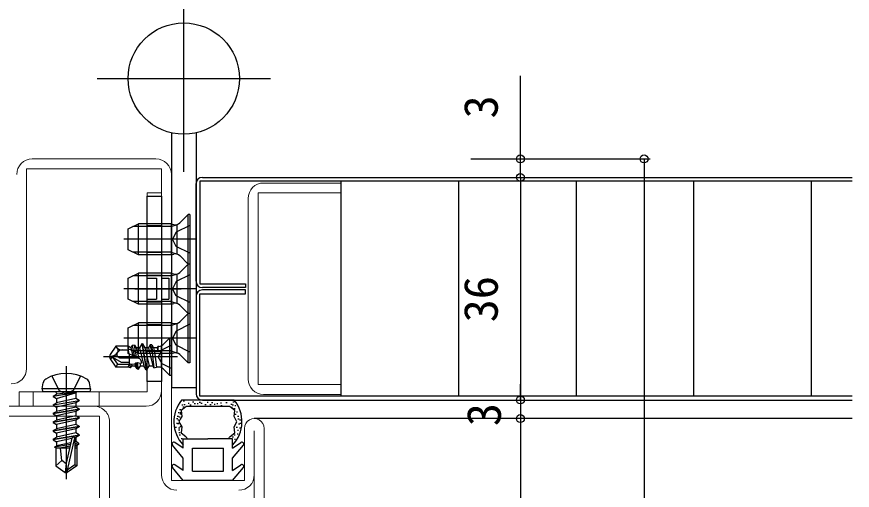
# Model space of a CAD drawing. Units: millimetres, scale not verified. Extents: x -437 to 438, y -281 to 279.
# Drawn here: x -80.8 to 54.2, y -114.7 to -38.1 of the extents above; entities that cross this region are included whole.
import ezdxf
from ezdxf.enums import TextEntityAlignment as Align

# ---------------------------------------------------------------- set-up
doc = ezdxf.new("R2010")
doc.units = ezdxf.units.MM
doc.header["$LTSCALE"] = 2
doc.layers.add('0-2_YKK_11', color=211, linetype='Continuous', lineweight=18)
doc.layers.add('0-3_YKK_11E', color=4, linetype='Continuous', lineweight=18)
for name, color, linetype in [('0-4_YKK_12', 2, 'Continuous'), ('0-5_YKK_13', 4, 'Continuous'), ('0-7_YKK_D', 6, 'Continuous')]:
    doc.layers.add(name, color=color, linetype=linetype)
doc.styles.add('ＭＳ ゴシック', font='')
doc.styles.get('ＭＳ ゴシック').set_extended_font_data('MS Gothic')

msp = doc.modelspace()

# ---------------------------------------------------------------- linework, layer by layer
at = {"layer": '0-2_YKK_11'}
for p, q in [((-78.305, -61.1), (-58.305, -61.1)), ((-42.405, -179.5), (-42.405, -105.1)), ((-40.805, -104.7), (-40.805, -179.5))]:
    msp.add_line(p, q, dxfattribs=at)
at = {"layer": '0-2_YKK_11', "color": 7}
msp.add_line((-43.405, -67.5), (-43.405, -96.7), dxfattribs=at)
at = {"layer": '0-2_YKK_11'}
for points in [[(-79.205, -95), (-79.205, -62.7), (-57.405, -62.7), (-57.405, -112.2)], [(-55.805, -63.6), (-55.805, -113.1), (-44.005, -113.1), (-44.005, -104.7)]]:
    msp.add_lwpolyline(points, dxfattribs=at)
at = {"layer": '0-2_YKK_11', "color": 7}
for points in [[(-41.805, -97.6), (-41.805, -66.6), (-28.405, -66.6), (-28.405, -65), (-40.905, -65)], [(-40.905, -99.2), (-28.405, -99.2), (-28.405, -97.6), (-41.805, -97.6)]]:
    msp.add_lwpolyline(points, dxfattribs=at)
at = {"layer": '0-2_YKK_11', "color": 1}
msp.add_lwpolyline([(-57.405, -98.6), (-57.405, -66.6), (-59.705, -66.6), (-59.705, -98.8), (-80.405, -98.8), (-80.405, -101.1), (-59.905, -101.1)], dxfattribs=at)
at = {"layer": '0-2_YKK_11'}
for centre, radius, start, end in [((-78.305, -63.6), 2.5, 90.00001, 179.99999), ((-58.305, -63.6), 2.5, 0.00001, 89.99999), ((-81.705, -95), 2.5, 270.00001, 359.99999), ((-42.405, -104.7), 1.6, 359.99999, 180.00001), ((-54.905, -112.2), 2.5, 180.00001, 269.99999), ((-44.905, -112.2), 2.5, 270.00001, 359.99999)]:
    msp.add_arc(centre, radius, start, end, dxfattribs=at)
at = {"layer": '0-2_YKK_11', "color": 7}
for centre, start, end in [((-40.905, -67.5), 90.00001, 179.99999), ((-40.905, -96.7), 180.00001, 269.99999)]:
    msp.add_arc(centre, 2.5, start, end, dxfattribs=at)
at = {"layer": '0-2_YKK_11', "color": 1}
msp.add_arc((-59.905, -98.6), 2.5, 270.00001, 359.99999, dxfattribs=at)
at = {"layer": '0-3_YKK_11E', "color": 1}
for p, q in [((-78.155, -101.1), (-78.155, -98.8)), ((-67.455, -101.1), (-67.455, -98.8))]:
    msp.add_line(p, q, dxfattribs=at)
at = {"layer": '0-3_YKK_11E'}
for p, q in [((-68.305, -101.1), (-88.305, -101.1)), ((-65.805, -143.1), (-65.805, -103.6))]:
    msp.add_line(p, q, dxfattribs=at)
msp.add_lwpolyline([(-90.805, -103.6), (-90.805, -119.1), (-89.205, -119.1), (-89.205, -102.7), (-67.405, -102.7), (-67.405, -142.2)], dxfattribs=at)
msp.add_arc((-68.305, -103.6), 2.5, 0.00002, 90.00035, dxfattribs=at)
at = {"layer": '0-4_YKK_12'}
msp.add_line((54.239, -103.1), (-42.405, -103.1), dxfattribs=at)
at = {"layer": '0-5_YKK_13'}
for p, q in [((-53.805, -63.169), (-53.805, -33.031)), ((-67.805, -48.1), (-39.805, -48.1)), ((-55.805, -56.875), (-55.805, -98.1)), ((-51.805, -56.875), (-51.805, -98.1)), ((54.239, -64.7), (-51.205, -64.7)), ((-50.805, -64.1), (54.239, -64.1)), ((-28.405, -64.7), (-28.405, -99.5)), ((-9.405, -64.7), (-9.405, -99.5)), ((9.595, -64.7), (9.595, -99.5)), ((28.595, -64.7), (28.595, -99.5)), ((47.595, -64.7), (47.595, -99.5)), ((-51.805, -80.9), (-51.805, -65.1)), ((-54.454, -71.45), (-53.105, -70.1)), ((-52.805, -70.1), (-53.105, -70.1)), ((-52.805, -70.1), (-52.805, -78.1)), ((-62.805, -72.4), (-61.105, -71.6)), ((-62.805, -75.8), (-62.805, -72.4)), ((-55.855, -72.033), (-62.025, -72.033)), ((-55.855, -71.6), (-61.105, -71.6)), ((-61.105, -76.6), (-61.105, -71.6)), ((-57.405, -71.6), (-59.705, -71.6)), ((-57.405, -71.95), (-59.705, -71.95)), ((-55.855, -71.6), (-55.855, -76.6)), ((-55.855, -71.6), (-55.404, -71.713)), ((-55.855, -72.033), (-54.841, -71.69)), ((-52.805, -71.85), (-55.021, -72.955)), ((-54.855, -76.506), (-54.855, -71.694)), ((-51.779, -74.1), (-63.504, -74.1)), ((-55.405, -74.1), (-61.705, -74.1)), ((-55.021, -72.955), (-55.63, -74.1)), ((-61.105, -76.6), (-62.805, -75.8)), ((-55.855, -76.167), (-62.025, -76.167)), ((-55.855, -76.6), (-61.105, -76.6)), ((-57.405, -76.25), (-59.705, -76.25)), ((-57.405, -76.6), (-59.705, -76.6)), ((-55.855, -76.167), (-54.841, -76.51)), ((-55.855, -76.6), (-55.404, -76.487)), ((-54.454, -79.45), (-53.105, -78.1)), ((-52.805, -78.1), (-53.105, -78.1)), ((-52.805, -78.1), (-53.105, -78.1)), ((-52.805, -78.1), (-52.805, -86.1)), ((-62.805, -80.4), (-61.105, -79.6)), ((-55.855, -79.6), (-61.105, -79.6)), ((-61.105, -84.6), (-61.105, -79.6)), ((-57.405, -79.6), (-59.705, -79.6)), ((-55.855, -79.6), (-55.855, -84.6)), ((-55.855, -79.6), (-55.404, -79.713)), ((-62.805, -83.8), (-62.805, -80.4)), ((-55.855, -80.033), (-62.025, -80.033)), ((-57.405, -79.95), (-59.705, -79.95)), ((-59.705, -80.4), (-58.205, -80.4)), ((-58.205, -80.4), (-58.205, -83.8)), ((-57.405, -80.4), (-56.205, -80.4)), ((-56.205, -80.4), (-56.205, -83.8)), ((-55.855, -80.033), (-54.841, -79.69)), ((-55.021, -80.955), (-55.63, -82.1)), ((-52.805, -79.85), (-55.021, -80.955)), ((-54.855, -84.506), (-54.855, -79.694)), ((-51.779, -82.1), (-63.504, -82.1)), ((-55.405, -82.1), (-61.705, -82.1)), ((-61.705, -82.1), (-54.205, -82.1)), ((-51.805, -83.3), (-51.805, -99.1)), ((-61.105, -84.6), (-62.805, -83.8)), ((-55.855, -84.167), (-62.025, -84.167)), ((-55.855, -84.6), (-61.105, -84.6)), ((-59.705, -83.8), (-58.205, -83.8)), ((-57.405, -84.25), (-59.705, -84.25)), ((-57.405, -84.6), (-59.705, -84.6)), ((-57.405, -83.8), (-56.205, -83.8)), ((-55.855, -84.167), (-54.841, -84.51)), ((-55.855, -84.6), (-55.404, -84.487)), ((-54.454, -87.45), (-53.105, -86.1)), ((-52.805, -86.1), (-53.105, -86.1)), ((-52.805, -86.1), (-53.105, -86.1)), ((-52.805, -86.1), (-52.805, -94.1)), ((-62.805, -88.4), (-61.105, -87.6)), ((-55.855, -87.6), (-61.105, -87.6)), ((-61.105, -92.6), (-61.105, -87.6)), ((-57.405, -87.6), (-59.705, -87.6)), ((-55.855, -87.6), (-55.855, -92.6)), ((-55.855, -87.6), (-55.404, -87.713)), ((-55.855, -88.033), (-54.841, -87.69)), ((-54.855, -92.506), (-54.855, -87.694)), ((-62.805, -91.8), (-62.805, -88.4)), ((-55.855, -88.033), (-62.025, -88.033)), ((-57.405, -87.95), (-59.705, -87.95)), ((-55.021, -88.955), (-55.63, -90.1)), ((-52.805, -87.85), (-55.021, -88.955)), ((-51.779, -90.1), (-63.504, -90.1)), ((-55.405, -90.1), (-61.705, -90.1)), ((-57.132, -91.127), (-56.105, -90.1)), ((-56.105, -90.1), (-56.105, -96.1)), ((-55.805, -90.1), (-56.105, -90.1)), ((-55.805, -90.1), (-55.805, -96.1)), ((-64.787, -91.4), (-65.725, -92.739)), ((-64.561, -91.643), (-64.787, -91.4)), ((-62.805, -91.4), (-64.787, -91.4)), ((-62.805, -91.4), (-62.805, -92.56)), ((-62.349, -91.65), (-62.805, -91.4)), ((-61.105, -92.6), (-62.805, -91.8)), ((-62.134, -91.278), (-62.349, -91.65)), ((-62.349, -91.65), (-62.042, -92.91)), ((-61.753, -91.209), (-62.134, -91.278)), ((-62.134, -91.278), (-61.796, -92.901)), ((-61.753, -91.209), (-61.498, -91.65)), ((-61.44, -93.119), (-61.753, -91.209)), ((-60.939, -91.65), (-61.498, -91.65)), ((-61.498, -91.65), (-61.085, -93.349)), ((-60.563, -91), (-60.939, -91.65)), ((-60.939, -91.65), (-60.234, -94.55)), ((-60.563, -91), (-59.858, -95.2)), ((-60.463, -91), (-60.563, -91)), ((-59.758, -95.2), (-60.463, -91)), ((-60.463, -91), (-60.088, -91.65)), ((-60.088, -91.65), (-59.383, -94.55)), ((-59.529, -91.65), (-60.088, -91.65)), ((-59.252, -91.171), (-59.529, -91.65)), ((-59.529, -91.65), (-58.824, -94.55)), ((-58.943, -91.191), (-59.252, -91.171)), ((-58.943, -91.191), (-58.678, -91.65)), ((-58.678, -91.65), (-58.514, -92.325)), ((-58.119, -91.65), (-58.678, -91.65)), ((-57.986, -91.42), (-58.119, -91.65)), ((-58.119, -91.65), (-57.986, -92.196)), ((-57.839, -91.42), (-57.986, -91.42)), ((-57.986, -91.42), (-57.986, -92.196)), ((-57.425, -94.78), (-57.425, -91.42)), ((-54.805, -93.1), (-66.805, -93.1)), ((-65.725, -92.739), (-65.805, -93.1)), ((-65.332, -92.995), (-65.805, -93.1)), ((-65.305, -93.189), (-65.805, -93.1)), ((-65.805, -93.1), (-65.725, -93.461)), ((-64.51, -92.399), (-64.572, -92.488)), ((-64.429, -93.134), (-64.141, -93.3)), ((-63.744, -92), (-62.805, -92)), ((-62.771, -92.306), (-62.805, -92.075)), ((-62.805, -92.075), (-62.672, -92.621)), ((-62.605, -92.652), (-62.605, -94.447)), ((-55.855, -92.167), (-62.025, -92.167)), ((-55.855, -92.6), (-61.105, -92.6)), ((-57.405, -92.25), (-59.705, -92.25)), ((-57.405, -92.6), (-59.705, -92.6)), ((-58.896, -92.418), (-58.636, -94.875)), ((-58.514, -92.325), (-58.206, -94.78)), ((-57.319, -94.245), (-57.928, -93.1)), ((-55.855, -92.167), (-54.841, -92.51)), ((-55.855, -92.6), (-55.404, -92.487)), ((-65.725, -93.461), (-65.305, -93.189)), ((-65.725, -93.461), (-64.787, -94.8)), ((-65.305, -93.189), (-64.527, -94.3)), ((-65.305, -93.189), (-63.899, -94)), ((-64.527, -94.3), (-64.787, -94.8)), ((-64.527, -94.3), (-62.605, -94.3)), ((-64.141, -93.3), (-61.355, -93.3)), ((-63.899, -94), (-62.605, -94)), ((-62.391, -94.875), (-62.485, -94.236)), ((-62.266, -94.289), (-62.203, -94.55)), ((-61.723, -94.223), (-61.644, -94.55)), ((-61.555, -94.063), (-61.346, -95.065)), ((-61.115, -95.107), (-61.294, -94.015)), ((-60.897, -94.123), (-60.793, -94.55)), ((-55.805, -95), (-57.319, -94.245)), ((-52.805, -94.1), (-53.105, -94.1)), ((-72.805, -94.6), (-72.805, -112.91)), ((-62.805, -94.8), (-64.787, -94.8)), ((-62.391, -94.875), (-62.203, -94.55)), ((-62.203, -94.55), (-61.644, -94.55)), ((-61.346, -95.065), (-61.644, -94.55)), ((-61.346, -95.065), (-61.115, -95.107)), ((-61.115, -95.107), (-60.793, -94.55)), ((-60.793, -94.55), (-60.234, -94.55)), ((-59.858, -95.2), (-60.234, -94.55)), ((-59.858, -95.2), (-59.758, -95.2)), ((-59.758, -95.2), (-59.383, -94.55)), ((-59.383, -94.55), (-58.824, -94.55)), ((-58.636, -94.875), (-58.824, -94.55)), ((-58.636, -94.875), (-58.206, -94.78)), ((-57.839, -94.78), (-58.206, -94.78)), ((-57.132, -95.073), (-56.105, -96.1)), ((-56.105, -96.1), (-55.805, -96.1)), ((-76.717, -98.3), (-76.545, -97.325)), ((-68.893, -98.3), (-76.717, -98.3)), ((-76.717, -98.3), (-76.628, -98.8)), ((-68.893, -98.3), (-69.065, -97.325)), ((-68.893, -98.3), (-68.981, -98.8)), ((-55.805, -98.1), (-52.805, -98.1)), ((-54.805, -98.1), (-51.805, -98.1)), ((-68.981, -98.8), (-76.628, -98.8)), ((-74.905, -99.45), (-71.305, -98.85)), ((-71.305, -98.95), (-74.905, -99.55)), ((-74.905, -99.45), (-74.355, -99.132)), ((-74.905, -99.45), (-74.905, -99.55)), ((-74.905, -99.45), (-74.905, -99.55)), ((-74.905, -99.55), (-74.355, -99.868)), ((-71.305, -98.85), (-74.355, -99.132)), ((-74.355, -99.868), (-71.305, -98.95)), ((-74.355, -99), (-74.355, -99.132)), ((-71.255, -99.832), (-74.355, -100.532)), ((-74.355, -99.868), (-74.355, -100.532)), ((-71.305, -98.85), (-71.305, -98.95)), ((-71.255, -99), (-71.255, -99.832)), ((-70.705, -100.15), (-71.255, -99.832)), ((-74.905, -100.85), (-70.705, -100.15)), ((-70.705, -100.25), (-74.905, -100.95)), ((-74.905, -100.85), (-74.355, -100.532)), ((-74.905, -100.85), (-74.905, -100.95)), ((-74.905, -100.95), (-74.355, -101.268)), ((-71.255, -100.568), (-74.355, -101.268)), ((-71.255, -101.232), (-74.355, -101.932)), ((-74.355, -101.268), (-74.355, -101.932)), ((-70.705, -100.25), (-71.255, -100.568)), ((-71.255, -100.568), (-71.255, -101.232)), ((-70.705, -101.55), (-71.255, -101.232)), ((-70.705, -100.15), (-70.705, -100.25)), ((-45.662, -100.1), (-54.147, -100.1)), ((-54.138, -100.885), (-53.938, -100.885)), ((-53.947, -101.183), (-53.747, -101.183)), ((-53.887, -100.253), (-53.687, -100.253)), ((-53.792, -100.802), (-53.592, -100.802)), ((-53.424, -101.1), (-46.385, -101.1)), ((-53.111, -100.598), (-52.911, -100.598)), ((-52.825, -100.884), (-52.625, -100.884)), ((-52.379, -100.401), (-52.179, -100.401)), ((-52.111, -100.669), (-51.911, -100.669)), ((-51.664, -100.687), (-51.464, -100.687)), ((-51.306, -100.455), (-51.106, -100.455)), ((-51.038, -100.598), (-50.838, -100.598)), ((-50.805, -100.1), (54.239, -100.1)), ((-50.377, -100.83), (-50.177, -100.83)), ((-50.037, -100.419), (-49.837, -100.419)), ((-49.591, -100.83), (-49.391, -100.83)), ((-49.305, -100.491), (-49.105, -100.491)), ((-48.911, -100.777), (-48.711, -100.777)), ((-48.482, -100.634), (-48.282, -100.634)), ((-47.893, -100.58), (-47.693, -100.58)), ((-47.821, -100.973), (-47.621, -100.973)), ((-46.981, -100.508), (-46.781, -100.508)), ((-46.3, -100.134), (-46.1, -100.134)), ((-46.177, -100.794), (-45.977, -100.794)), ((-46.11, -101.243), (-45.91, -101.243)), ((-45.99, -100.897), (-45.79, -100.897)), ((-45.871, -100.396), (-45.671, -100.396)), ((-45.573, -101.005), (-45.373, -101.005)), ((-74.905, -102.25), (-70.705, -101.55)), ((-70.705, -101.65), (-74.905, -102.35)), ((-74.905, -102.25), (-74.355, -101.932)), ((-74.905, -102.25), (-74.905, -102.35)), ((-74.905, -102.35), (-74.355, -102.668)), ((-71.255, -102.632), (-74.355, -103.332)), ((-71.255, -101.968), (-71.255, -102.632)), ((-70.705, -102.95), (-71.255, -102.632)), ((-70.705, -101.55), (-70.705, -101.65)), ((-54.686, -102.102), (-54.486, -102.102)), ((-54.472, -101.625), (-54.272, -101.625)), ((-54.448, -102.329), (-54.248, -102.329)), ((-54.412, -102.09), (-54.212, -102.09)), ((-45.704, -101.482), (-45.504, -101.482)), ((-45.513, -102.4), (-45.313, -102.4)), ((-45.298, -102.018), (-45.098, -102.018)), ((-74.905, -103.65), (-70.705, -102.95)), ((-70.705, -103.05), (-74.905, -103.75)), ((-74.905, -103.65), (-74.355, -103.332)), ((-74.905, -103.65), (-74.905, -103.75)), ((-74.905, -103.75), (-74.355, -104.068)), ((-74.355, -102.668), (-74.355, -103.332)), ((-71.255, -103.368), (-71.255, -104.032)), ((-70.705, -102.95), (-70.705, -103.05)), ((-54.996, -103.855), (-54.796, -103.855)), ((-54.985, -103.092), (-54.785, -103.092)), ((-54.853, -102.698), (-54.653, -102.698)), ((-54.818, -103.879), (-54.618, -103.879)), ((-54.782, -103.283), (-54.582, -103.283)), ((-54.579, -102.83), (-54.379, -102.83)), ((-45.096, -102.734), (-44.896, -102.734)), ((-45.072, -103.152), (-44.872, -103.152)), ((-44.941, -103.975), (-44.741, -103.975)), ((-44.774, -103.295), (-44.574, -103.295)), ((-44.738, -103.832), (-44.538, -103.832)), ((-74.905, -105.05), (-70.705, -104.35)), ((-70.705, -104.45), (-74.905, -105.15)), ((-74.905, -105.05), (-74.355, -104.732)), ((-74.905, -105.05), (-74.905, -105.15)), ((-74.905, -105.15), (-74.355, -105.468)), ((-71.255, -104.032), (-74.355, -104.732)), ((-74.355, -104.068), (-74.355, -104.732)), ((-70.705, -104.35), (-71.255, -104.032)), ((-71.255, -104.768), (-71.255, -105.432)), ((-70.705, -104.35), (-70.705, -104.45)), ((-55.187, -104.488), (-54.987, -104.488)), ((-54.656, -104.903), (-54.456, -104.903)), ((-54.65, -104.571), (-54.45, -104.571)), ((-54.609, -105.325), (-54.409, -105.325)), ((-54.424, -104.404), (-54.224, -104.404)), ((-45.346, -104.476), (-45.146, -104.476)), ((-45.143, -104.997), (-44.943, -104.997)), ((-44.785, -104.583), (-44.585, -104.583)), ((-74.905, -106.45), (-70.705, -105.75)), ((-70.705, -105.85), (-74.905, -106.55)), ((-74.905, -106.45), (-74.355, -106.132)), ((-74.905, -106.45), (-74.905, -106.55)), ((-74.905, -106.55), (-74.355, -106.868)), ((-71.255, -105.432), (-74.355, -106.132)), ((-74.355, -105.468), (-74.355, -106.132)), ((-71.9, -106.313), (-74.355, -106.868)), ((-71.895, -106.293), (-72.805, -110.294)), ((-71.462, -106.19), (-72.655, -111.438)), ((-70.705, -105.75), (-71.255, -105.432)), ((-71.255, -106.168), (-71.255, -106.832)), ((-70.705, -105.75), (-70.705, -105.85)), ((-54.55, -105.712), (-54.35, -105.712)), ((-54.222, -106.334), (-54.022, -106.334)), ((-53.905, -106.4), (-49.905, -106.4)), ((-53.905, -107.881), (-53.905, -106.4)), ((-45.905, -106.4), (-49.905, -106.4)), ((-45.976, -106.064), (-45.776, -106.064)), ((-45.905, -107.881), (-45.905, -106.4)), ((-45.682, -105.736), (-45.482, -105.736)), ((-45.624, -106.44), (-45.424, -106.44)), ((-45.202, -105.56), (-45.002, -105.56)), ((-72.126, -107.31), (-74.705, -107.735)), ((-74.705, -107.735), (-74.355, -107.532)), ((-74.505, -107.829), (-74.705, -107.735)), ((-74.505, -107.829), (-74.505, -110.755)), ((-72.261, -107.9), (-74.505, -107.9)), ((-74.355, -106.868), (-74.355, -107.532)), ((-72.059, -107.014), (-74.355, -107.532)), ((-72.187, -107.576), (-73.853, -107.9)), ((-71.255, -106.832), (-71.408, -106.867)), ((-70.805, -107.092), (-71.405, -107.191)), ((-70.805, -107.308), (-71.405, -107.424)), ((-71.105, -107.9), (-71.405, -107.9)), ((-70.805, -107.092), (-71.255, -106.832)), ((-71.105, -107.481), (-71.105, -110.755)), ((-70.805, -107.092), (-70.805, -107.308)), ((-53.905, -109.5), (-55.649, -107.421)), ((-53.905, -107.881), (-55.252, -106.979)), ((-52.405, -107.9), (-47.405, -107.9)), ((-52.405, -111.6), (-52.405, -107.9)), ((-45.905, -107.881), (-44.557, -106.979)), ((-45.905, -109.5), (-44.161, -107.421)), ((-73.505, -109.9), (-74.505, -110.755)), ((-72.805, -110.294), (-72.955, -111.8)), ((-72.805, -110.294), (-72.805, -111.8)), ((-71.105, -110.755), (-71.405, -110.595)), ((-53.905, -111.481), (-55.252, -110.579)), ((-53.905, -111.481), (-53.905, -109.5)), ((-45.905, -111.481), (-45.905, -109.5)), ((-45.905, -111.481), (-44.557, -110.579)), ((-74.505, -110.755), (-72.955, -111.8)), ((-72.955, -111.8), (-72.655, -111.8)), ((-71.105, -110.755), (-72.655, -111.8)), ((-72.655, -111.438), (-72.655, -111.8)), ((-53.905, -113.1), (-55.649, -111.021)), ((-45.905, -113.1), (-44.161, -111.021)), ((-45.905, -113.1), (-53.905, -113.1))]:
    msp.add_line(p, q, dxfattribs=at)
for points in [[(-51.205, -64.7), (-51.205, -81.3), (-43.805, -81.3)], [(-54.454, -76.75), (-53.105, -78.1), (-53.105, -70.1)], [(-52.805, -76.35), (-55.021, -75.245), (-55.63, -74.1)], [(-54.454, -84.75), (-53.105, -86.1), (-53.105, -78.1)], [(-52.805, -84.35), (-55.021, -83.245), (-55.63, -82.1)], [(-43.805, -81.3), (-43.805, -81.9), (-50.805, -81.9)], [(-43.805, -82.9), (-43.805, -82.3), (-50.805, -82.3)], [(54.239, -99.5), (-51.205, -99.5), (-51.205, -82.9), (-43.805, -82.9)], [(-54.454, -92.75), (-53.105, -94.1), (-53.105, -86.1)], [(-52.805, -92.35), (-55.021, -91.245), (-55.63, -90.1)], [(-58.943, -91.191), (-58.896, -92.418), (-59.252, -91.171)], [(-55.805, -91.2), (-57.319, -91.955), (-57.928, -93.1)], [(-61.042, -93.368), (-62.805, -92.56), (-62.771, -92.306), (-62.672, -92.621)], [(-62.042, -92.91), (-61.796, -92.901), (-61.44, -93.119), (-61.085, -93.349)], [(-62.391, -94.875), (-62.805, -94.8), (-62.485, -94.236), (-62.266, -94.289), (-61.723, -94.223), (-61.555, -94.063), (-61.294, -94.015), (-60.897, -94.123), (-60.606, -94.087)], [(-75.105, -96.221), (-73.95, -98.537), (-72.805, -99.146)], [(-70.505, -96.221), (-71.66, -98.537), (-72.805, -99.146)], [(-53.48, -101.211), (-54.247, -101.801), (-54.122, -102.761), (-54.384, -103.204), (-54.605, -103.6), (-54.122, -104.439), (-54.247, -105.399), (-53.48, -105.989)], [(-46.329, -105.989), (-45.562, -105.399), (-45.687, -104.439), (-45.205, -103.6), (-45.425, -103.204), (-45.687, -102.761), (-45.562, -101.801), (-46.329, -101.211)], [(-70.705, -101.65), (-71.255, -101.968), (-74.355, -102.668)], [(-70.705, -103.05), (-71.255, -103.368), (-74.355, -104.068)], [(-70.705, -104.45), (-71.255, -104.768), (-74.355, -105.468)], [(-71.405, -106.348), (-71.405, -110.595), (-72.655, -111.438)], [(-70.705, -105.85), (-71.255, -106.168), (-71.446, -106.211)], [(-72.805, -110.401), (-73.505, -109.9), (-73.705, -107.9)], [(-70.805, -107.308), (-71.255, -107.568), (-71.405, -107.601)], [(-52.405, -111.6), (-47.405, -111.6), (-47.405, -107.9)]]:
    msp.add_lwpolyline(points, dxfattribs=at)
msp.add_lwpolyline([(-59.705, -67.1), (-57.405, -67.1), (-57.405, -97.1), (-59.705, -97.1)], close=True, dxfattribs=at)
msp.add_circle((-53.805, -48.1), 9, dxfattribs=at)
for centre, radius, start, end in [((-50.805, -65.1), 1, 90, 180), ((-55.161, -70.743), 1, 255.96376, 315), ((-55.161, -77.458), 1, 45, 104.03624), ((-55.161, -78.743), 1, 255.96376, 315), ((-50.805, -80.9), 1, 180, 270), ((-50.805, -83.3), 1, 90, 180), ((-55.161, -85.458), 1, 45, 104.03624), ((-55.161, -86.743), 1, 255.96376, 315), ((-63.744, -90.885), 1.115, 222.84567, 270), ((-65.003, -92.053), 0.603, 325, 42.84567), ((-57.839, -90.42), 1, 270, 315), ((-65.059, -94.226), 1.26, 60, 102.5), ((-65.604, -91.765), 1.26, 282.5, 325), ((-64.204, -92.745), 0.449, 145, 240), ((-63.744, -92.935), 0.935, 90, 145), ((-55.161, -93.458), 1, 45, 104.03624), ((-61.355, -94.05), 0.75, 357.14861, 90), ((-72.805, -102.3), 6.5, 59.36409, 120.63591), ((-57.839, -95.78), 1, 45, 90), ((-75.658, -97.482), 0.9, 120.63591, 170), ((-69.951, -97.482), 0.9, 10, 59.36409), ((-74.555, -99), 0.2, 0, 90), ((-71.055, -99), 0.2, 90, 180), ((-50.805, -99.1), 1, 180, 270), ((-49.905, -103.6), 5.5, 140.48036, 223.34175), ((-49.905, -103.6), 5.5, 316.65824, 39.51963), ((-71.653, -106.348), 0.248, 0, 167.19096), ((-49.905, -103.6), 4.3, 213.7499, 220.62928), ((-49.905, -103.6), 4.3, 319.37051, 326.2499), ((-55.419, -107.229), 0.3, 56.21114, 220.00244), ((-44.39, -107.229), 0.3, 319.99756, 123.78886), ((-55.419, -110.829), 0.3, 56.21114, 220.00244), ((-44.39, -110.829), 0.3, 319.99756, 123.78886)]:
    msp.add_arc(centre, radius, start, end, dxfattribs=at)
at = {"layer": '0-7_YKK_D'}
for p, q in [((0.595, -61.1), (0.595, -47.653)), ((-7.405, -61.1), (1.595, -61.1)), ((-7.405, -61.1), (21.595, -61.1)), ((0.595, -64.1), (0.595, -61.1)), ((20.595, -61.1), (20.595, -181.1)), ((0.595, -64.1), (0.595, -100.1)), ((0.595, -64.1), (0.595, -66.65)), ((0.595, -100.1), (0.595, -97.55)), ((0.595, -100.1), (0.595, -103.1)), ((9.595, -103.1), (-0.405, -103.1)), ((0.595, -103.1), (0.595, -105.65)), ((0.595, -103.1), (0.595, -181.1))]:
    msp.add_line(p, q, dxfattribs=at)
for centre in [(0.595, -61.1), (20.595, -61.1), (0.595, -64.1), (0.595, -64.1), (0.595, -100.1), (0.595, -100.1), (0.595, -103.1), (0.595, -103.1)]:
    msp.add_circle(centre, 0.637, dxfattribs=at)

# ---------------------------------------------------------------- texts
at = {"layer": '0-7_YKK_D', "style": 'ＭＳ ゴシック'}
for s, p in [('3', (-1.405, -54.554)), ('36', (-1.405, -87.533)), ('3', (-0.905, -104.327))]:
    msp.add_text(s, height=5.499, rotation=90, dxfattribs=at).set_placement(p, align=Align.BOTTOM_LEFT)

doc.saveas('drawing.dxf')
